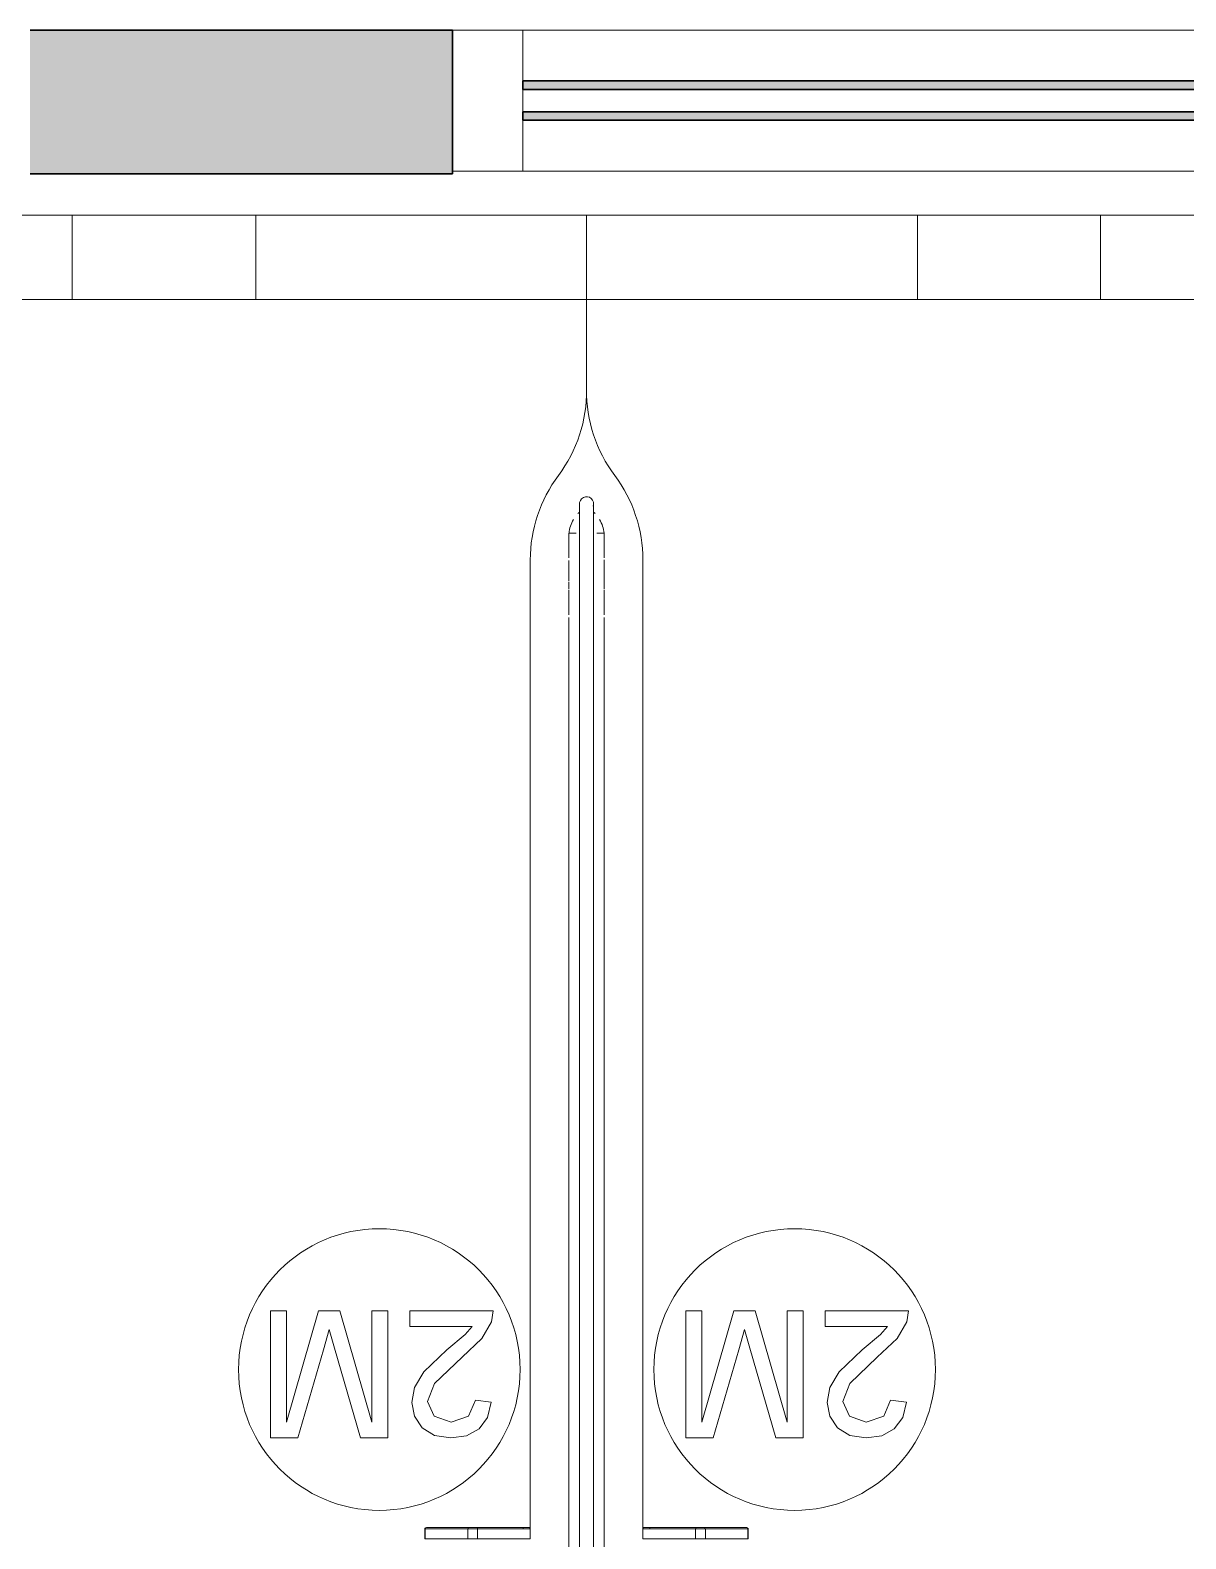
# Model space of a CAD drawing. Header units: millimetres. Extents: x 79795 to 317870, y -36033 to 97293.
# Drawn here: x 192151 to 192972, y 12536 to 13607 of the extents above; entities that cross this region are included whole.
import ezdxf

# ---------------------------------------------------------------- set-up
doc = ezdxf.new("R2010")
doc.units = ezdxf.units.MM
doc.header["$MEASUREMENT"] = 0
for name, color, linetype, lineweight in [('CSM-STL-XX-ZZ-M3-A-XXXX-00001_detached _19_04_21__rvt-1-Level 4$0$A-GLAZ-CURT', 7, 'CONTINUOUS', 9), ('CSM-STL-XX-ZZ-M3-A-XXXX-00001_detached _19_04_21__rvt-1-Level 4$0$A-GLAZ-CWMG', 7, 'CONTINUOUS', 9), ('CSM-STL-XX-ZZ-M3-A-XXXX-00001_detached _19_04_21__rvt-1-Level 4$0$A-WALL-PATT', 7, 'CONTINUOUS', 9), ('CSM-STL-XX-ZZ-M3-A-XXXX-00001_detached _19_04_21__rvt-1-Level 4$0$I-WALL', 7, 'CONTINUOUS', 9), ('I-FURN', 8, 'CONTINUOUS', 9)]:
    doc.layers.add(name, color=color, linetype=linetype, lineweight=lineweight)

msp = doc.modelspace()

# ---------------------------------------------------------------- hatches: boundary and pattern name
at = {"layer": 'CSM-STL-XX-ZZ-M3-A-XXXX-00001_detached _19_04_21__rvt-1-Level 4$0$A-GLAZ-CURT'}
h = msp.add_hatch(color=256, dxfattribs=at)
h.paths.add_polyline_path([(193350.8, 13543.3), (193350.8, 13549.3), (192500.8, 13549.3), (192500.8, 13543.3), (193313.7, 13543.3)], flags=0)
h.paths.add_polyline_path([(193350.8, 13565.3), (193350.8, 13571.3), (192500.8, 13571.3), (192500.8, 13565.3), (193313.7, 13565.3)], flags=0)
at = {"layer": 'CSM-STL-XX-ZZ-M3-A-XXXX-00001_detached _19_04_21__rvt-1-Level 4$0$A-WALL-PATT'}
h = msp.add_hatch(color=256, dxfattribs=at)
h.paths.add_polyline_path([(195450.8, 13505.3), (195450.8, 13607.3), (195150.8, 13607.3), (195150.8, 13505.3)], flags=0)
h.paths.add_polyline_path([(192450.8, 13505.3), (192450.8, 13607.3), (192150.8, 13607.3), (192150.8, 13505.3), (192372.8, 13505.3)], flags=0)

# ---------------------------------------------------------------- linework, layer by layer
at = {"layer": 'CSM-STL-XX-ZZ-M3-A-XXXX-00001_detached _19_04_21__rvt-1-Level 4$0$A-GLAZ-CURT', "lineweight": 30}
for p, q in [((193350.8, 13571.3), (192500.8, 13571.3)), ((192500.8, 13571.3), (192500.8, 13565.3)), ((192500.8, 13565.3), (193350.8, 13565.3)), ((193350.8, 13549.3), (192500.8, 13549.3)), ((192500.8, 13549.3), (192500.8, 13543.3)), ((192500.8, 13543.3), (193350.8, 13543.3))]:
    msp.add_line(p, q, dxfattribs=at)
at = {"layer": 'CSM-STL-XX-ZZ-M3-A-XXXX-00001_detached _19_04_21__rvt-1-Level 4$0$A-GLAZ-CWMG', "lineweight": 20}
for p, q in [((192500.8, 13607.3), (192450.8, 13607.3)), ((192450.8, 13607.3), (192450.8, 13507.3)), ((192500.8, 13507.3), (192500.8, 13607.3)), ((192450.8, 13507.3), (192500.8, 13507.3))]:
    msp.add_line(p, q, dxfattribs=at)
at = {"layer": 'CSM-STL-XX-ZZ-M3-A-XXXX-00001_detached _19_04_21__rvt-1-Level 4$0$A-GLAZ-CWMG'}
for p, q in [((193350.8, 13607.3), (192500.8, 13607.3)), ((193350.8, 13507.3), (192500.8, 13507.3))]:
    msp.add_line(p, q, dxfattribs=at)
at = {"layer": 'CSM-STL-XX-ZZ-M3-A-XXXX-00001_detached _19_04_21__rvt-1-Level 4$0$I-WALL', "lineweight": 30}
for p, q in [((192450.8, 13607.3), (192150.8, 13607.3)), ((192450.8, 13505.3), (192450.8, 13607.3)), ((192150.8, 13505.3), (192450.8, 13505.3))]:
    msp.add_line(p, q, dxfattribs=at)
at = {"layer": 'I-FURN'}
for p, q in [((191746.1, 13476), (192180.7, 13476)), ((192546.1, 13476), (191746.1, 13476)), ((191746.1, 13476), (192546.1, 13476)), ((193306.1, 13476), (191786.1, 13476)), ((192180.7, 13476), (192311.1, 13476)), ((192180.7, 13476), (192180.7, 13416)), ((192180.7, 13476), (192180.7, 13416)), ((192311.1, 13476), (192781.1, 13476)), ((192311.1, 13476), (192311.1, 13416)), ((192311.1, 13476), (192311.1, 13416)), ((192546.1, 13476), (192546.1, 13352.1)), ((193346.1, 13476), (192546.1, 13476)), ((192546.1, 13476), (193346.1, 13476)), ((192546.1, 13352.1), (192546.1, 13476)), ((192546.1, 13352.1), (192546.1, 13476)), ((192546.1, 13476), (192546.1, 13352.1)), ((192781.1, 13476), (192911.1, 13476)), ((192781.1, 13476), (192781.1, 13416)), ((192781.1, 13476), (192781.1, 13416)), ((192911.1, 13476), (193346.1, 13476)), ((192911.1, 13476), (192911.1, 13416)), ((192911.1, 13476), (192911.1, 13416)), ((192180.7, 13416), (191746.1, 13416)), ((191786.1, 13416), (193306.1, 13416)), ((192311.1, 13416), (192180.7, 13416)), ((192781.1, 13416), (192311.1, 13416)), ((192911.1, 13416), (192781.1, 13416)), ((193346.1, 13416), (192911.1, 13416)), ((192541.1, 13271), (192541.1, 13270.9)), ((192541.1, 13270.9), (192541.1, 13270.7)), ((192541.1, 13270.7), (192541.1, 13270.4)), ((192541.1, 13270.4), (192541.1, 13269.9)), ((192541.1, 13269.9), (192541.1, 13269.4)), ((192541.1, 13269.4), (192541.1, 13268.7)), ((192541.1, 13268.7), (192541.1, 13267.8)), ((192541.1, 13267.8), (192541.1, 13266.9)), ((192541.1, 13266.9), (192541.1, 13265.8)), ((192551.1, 13270.9), (192551.1, 13271)), ((192551.1, 13271), (192551.1, 13271)), ((192551.1, 13270.6), (192551.1, 13270.9)), ((192551.1, 13270.3), (192551.1, 13270.6)), ((192551.1, 13269.8), (192551.1, 13270.3)), ((192551.1, 13269.2), (192551.1, 13269.8)), ((192551.1, 13268.4), (192551.1, 13269.2)), ((192551.1, 13267.6), (192551.1, 13268.4)), ((192551.1, 13266.6), (192551.1, 13267.6)), ((192551.1, 13265.5), (192551.1, 13266.6)), ((192541.1, 13265.8), (192541.1, 13264.6)), ((192541.1, 13264.6), (192541.1, 13263.3)), ((192541.1, 13263.3), (192541.1, 13261.8)), ((192541.1, 13261.8), (192541.1, 13260.3)), ((192541.1, 13260.3), (192541.1, 13258.6)), ((192541.1, 13258.6), (192541.1, 13256.8)), ((192541.1, 13256.8), (192541.1, 13255)), ((192551.1, 13264.2), (192551.1, 13265.5)), ((192551.1, 13262.9), (192551.1, 13264.2)), ((192551.1, 13261.4), (192551.1, 13262.9)), ((192551.1, 13259.8), (192551.1, 13261.4)), ((192551.1, 13258.1), (192551.1, 13259.8)), ((192551.1, 13256.3), (192551.1, 13258.1)), ((192551.1, 13254.4), (192551.1, 13256.3)), ((192538.8, 13250.1), (192533.6, 13250.1)), ((192533.6, 13232.5), (192533.6, 13250.1)), ((192533.6, 13244.4), (192533.6, 13245.5)), ((192541.1, 13255), (192541.1, 13253)), ((192541.1, 13253), (192541.1, 13250.9)), ((192541.1, 13250.9), (192541.1, 13248.7)), ((192541.1, 13248.7), (192541.1, 13246.4)), ((192541.1, 13246.4), (192541.1, 13244.1)), ((192551.1, 13252.4), (192551.1, 13254.4)), ((192551.1, 13250.3), (192551.1, 13252.4)), ((192551.1, 13248.1), (192551.1, 13250.3)), ((192551.1, 13245.8), (192551.1, 13248.1)), ((192551.1, 13243.4), (192551.1, 13245.8)), ((192558.6, 13250.1), (192553.4, 13250.1)), ((192558.6, 13250.1), (192558.6, 13232.5)), ((192558.6, 13245.5), (192558.6, 13244.4)), ((192541.1, 13244.1), (192541.1, 13241.6)), ((192541.1, 13241.6), (192541.1, 13239.1)), ((192541.1, 13239.1), (192541.1, 13236.5)), ((192541.1, 13236.5), (192541.1, 13233.8)), ((192551.1, 13240.9), (192551.1, 13243.4)), ((192551.1, 13238.4), (192551.1, 13240.9)), ((192551.1, 13235.7), (192551.1, 13238.4)), ((192551.1, 13233), (192551.1, 13235.7)), ((192506.1, 12542.8), (192506.1, 13231)), ((192506.1, 13231), (192506.1, 12542.8)), ((192533.6, 13216.3), (192533.6, 13230.6)), ((192541.1, 13233.8), (192541.1, 13231)), ((192541.1, 13231), (192541.1, 13228.2)), ((192541.1, 13228.2), (192541.1, 13225.3)), ((192541.1, 13225.3), (192541.1, 13222.4)), ((192551.1, 13230.3), (192551.1, 13233)), ((192551.1, 13227.4), (192551.1, 13230.3)), ((192551.1, 13224.5), (192551.1, 13227.4)), ((192551.1, 13221.6), (192551.1, 13224.5)), ((192558.6, 13231.2), (192558.6, 13215.3)), ((192586.1, 13231), (192586.1, 12542.8)), ((192586.1, 12542.8), (192586.1, 13231)), ((192533.6, 13210.6), (192533.6, 13215.4)), ((192541.1, 13222.4), (192541.1, 13219.4)), ((192541.1, 13219.4), (192541.1, 13216.3)), ((192541.1, 13216.3), (192541.1, 13213.3)), ((192541.1, 13213.3), (192541.1, 13210.1)), ((192551.1, 13218.6), (192551.1, 13221.6)), ((192551.1, 13215.5), (192551.1, 13218.6)), ((192551.1, 13212.4), (192551.1, 13215.5)), ((192551.1, 13209.3), (192551.1, 13212.4)), ((192558.6, 13215.4), (192558.6, 13210.6)), ((192533.6, 13192.1), (192533.6, 13209.8)), ((192541.1, 13210.1), (192541.1, 13207)), ((192541.1, 13207), (192541.1, 13203.8)), ((192541.1, 13203.8), (192541.1, 13200.6)), ((192551.1, 13206.1), (192551.1, 13209.3)), ((192551.1, 13203), (192551.1, 13206.1)), ((192551.1, 13199.7), (192551.1, 13203)), ((192558.6, 13209.8), (192558.6, 13192.1)), ((192541.1, 13200.6), (192541.1, 13197.4)), ((192541.1, 13197.4), (192541.1, 13194.2)), ((192541.1, 13194.2), (192541.1, 13190.9)), ((192551.1, 13196.5), (192551.1, 13199.7)), ((192551.1, 13193.3), (192551.1, 13196.5)), ((192551.1, 13190.1), (192551.1, 13193.3)), ((192533.6, 12351.9), (192533.6, 13190.1)), ((192541.1, 13190.9), (192541.1, 13190.1)), ((192541.1, 13190.1), (192541.1, 12351.9)), ((192551.1, 12351.9), (192551.1, 13190.1)), ((192558.6, 13190.1), (192558.6, 12351.9)), ((192332.9, 12697.8), (192321.6, 12697.8)), ((192321.6, 12697.8), (192321.6, 12607.4)), ((192355.6, 12697.8), (192332.9, 12618.7)), ((192332.9, 12618.7), (192332.9, 12697.8)), ((192370.9, 12697.8), (192355.6, 12697.8)), ((192393.6, 12618.7), (192370.9, 12697.8)), ((192404.9, 12697.8), (192393.6, 12697.8)), ((192393.6, 12697.8), (192393.6, 12618.7)), ((192404.9, 12607.4), (192404.9, 12697.8)), ((192479.8, 12697.8), (192420.5, 12697.8)), ((192420.5, 12697.8), (192420.5, 12686.5)), ((192471.7, 12678), (192478.6, 12690)), ((192478.6, 12690), (192479.8, 12697.8)), ((192627.9, 12697.8), (192616.6, 12697.8)), ((192616.6, 12697.8), (192616.6, 12607.4)), ((192650.6, 12697.8), (192627.9, 12618.7)), ((192627.9, 12618.7), (192627.9, 12697.8)), ((192665.9, 12697.8), (192650.6, 12697.8)), ((192688.6, 12618.7), (192665.9, 12697.8)), ((192699.9, 12697.8), (192688.6, 12697.8)), ((192688.6, 12697.8), (192688.6, 12618.7)), ((192699.9, 12607.4), (192699.9, 12697.8)), ((192774.8, 12697.8), (192715.5, 12697.8)), ((192715.5, 12697.8), (192715.5, 12686.5)), ((192766.7, 12678), (192773.6, 12690)), ((192773.6, 12690), (192774.8, 12697.8)), ((192359.2, 12670), (192363.3, 12684.4)), ((192363.3, 12684.4), (192367, 12671.1)), ((192420.5, 12686.5), (192464.9, 12686.5)), ((192459.8, 12680.8), (192446.8, 12669.9)), ((192457.6, 12664.9), (192471.7, 12678)), ((192464.9, 12686.5), (192459.8, 12680.8)), ((192654.2, 12670), (192658.3, 12684.4)), ((192658.3, 12684.4), (192662, 12671.1)), ((192715.5, 12686.5), (192759.9, 12686.5)), ((192754.8, 12680.8), (192741.8, 12669.9)), ((192752.6, 12664.9), (192766.7, 12678)), ((192759.9, 12686.5), (192754.8, 12680.8)), ((192341, 12607.4), (192359.2, 12670)), ((192367, 12671.1), (192385.5, 12607.4)), ((192446.8, 12669.9), (192430.6, 12654.4)), ((192636, 12607.4), (192654.2, 12670)), ((192662, 12671.1), (192680.5, 12607.4)), ((192741.8, 12669.9), (192725.6, 12654.4)), ((192438.1, 12646.1), (192457.6, 12664.9)), ((192733.1, 12646.1), (192752.6, 12664.9)), ((192430.6, 12654.4), (192423.9, 12643.3)), ((192433.2, 12633.3), (192438.1, 12646.1)), ((192725.6, 12654.4), (192718.9, 12643.3)), ((192728.2, 12633.3), (192733.1, 12646.1)), ((192423.9, 12643.3), (192421.9, 12632.6)), ((192467.1, 12634.3), (192462.3, 12622.8)), ((192478.4, 12632.8), (192467.1, 12634.3)), ((192718.9, 12643.3), (192716.9, 12632.6)), ((192762.1, 12634.3), (192757.3, 12622.8)), ((192773.4, 12632.8), (192762.1, 12634.3)), ((192421.9, 12632.6), (192423.8, 12622.8)), ((192437.8, 12622.9), (192433.2, 12633.3)), ((192475.7, 12621.9), (192478.4, 12632.8)), ((192716.9, 12632.6), (192718.8, 12622.8)), ((192732.8, 12622.9), (192728.2, 12633.3)), ((192770.7, 12621.9), (192773.4, 12632.8)), ((192423.8, 12622.8), (192429.3, 12614.7)), ((192429.3, 12614.7), (192438.1, 12609.2)), ((192449.8, 12618.7), (192437.8, 12622.9)), ((192462.3, 12622.8), (192449.8, 12618.7)), ((192460.9, 12609), (192469.7, 12613.9)), ((192469.7, 12613.9), (192475.7, 12621.9)), ((192718.8, 12622.8), (192724.3, 12614.7)), ((192724.3, 12614.7), (192733.1, 12609.2)), ((192744.8, 12618.7), (192732.8, 12622.9)), ((192757.3, 12622.8), (192744.8, 12618.7)), ((192755.9, 12609), (192764.7, 12613.9)), ((192764.7, 12613.9), (192770.7, 12621.9)), ((192321.6, 12607.4), (192341, 12607.4)), ((192385.5, 12607.4), (192404.9, 12607.4)), ((192438.1, 12609.2), (192449.6, 12607.4)), ((192449.6, 12607.4), (192460.9, 12609)), ((192616.6, 12607.4), (192636, 12607.4)), ((192680.5, 12607.4), (192699.9, 12607.4)), ((192733.1, 12609.2), (192744.6, 12607.4)), ((192744.6, 12607.4), (192755.9, 12609)), ((192431.3, 12542.8), (192431.3, 12535.8)), ((192431.3, 12542.8), (192431.4, 12542.8)), ((192431.3, 12542.8), (192431.3, 12535.8)), ((192431.3, 12535.8), (192431.3, 12542.8)), ((192431.4, 12542.8), (192461.7, 12542.8)), ((192431.4, 12542.8), (192431.4, 12535.8)), ((192431.6, 12543.5), (192431.6, 12543.6)), ((192462.5, 12543.8), (192432.3, 12543.8)), ((192462.5, 12543.8), (192432.3, 12543.8)), ((192461.7, 12542.8), (192468.6, 12542.8)), ((192461.7, 12542.8), (192461.7, 12535.8)), ((192462.5, 12543.8), (192501.1, 12543.8)), ((192468.1, 12543.8), (192462.5, 12543.8)), ((192505.1, 12543.8), (192468.1, 12543.8)), ((192468.6, 12542.8), (192506.1, 12542.8)), ((192468.6, 12542.8), (192468.6, 12535.8)), ((192501.1, 12543.8), (192501.1, 12542.8)), ((192501.1, 12543.8), (192505.1, 12543.8)), ((192506.1, 12535.8), (192506.1, 12542.8)), ((192506.1, 12542.8), (192506.1, 12535.8)), ((192586.1, 12542.8), (192586.1, 12535.8)), ((192586.1, 12542.8), (192623.5, 12542.8)), ((192586.1, 12542.8), (192586.1, 12535.8)), ((192587.1, 12543.8), (192587.1, 12543.8)), ((192624.1, 12543.8), (192587.1, 12543.8)), ((192587.1, 12543.8), (192591.1, 12543.8)), ((192591.1, 12542.8), (192591.1, 12543.8)), ((192591.1, 12543.8), (192629.6, 12543.8)), ((192623.5, 12542.8), (192630.5, 12542.8)), ((192623.5, 12542.8), (192623.5, 12535.8)), ((192629.6, 12543.8), (192624.1, 12543.8)), ((192659.9, 12543.8), (192629.6, 12543.8)), ((192659.9, 12543.8), (192629.6, 12543.8)), ((192630.5, 12542.8), (192660.7, 12542.8)), ((192630.5, 12542.8), (192630.5, 12535.8)), ((192660.6, 12543.6), (192660.6, 12543.5)), ((192660.7, 12542.8), (192660.9, 12542.8)), ((192660.7, 12542.8), (192660.7, 12535.8)), ((192660.9, 12535.8), (192660.9, 12542.8)), ((192660.9, 12535.8), (192660.9, 12542.8)), ((192660.9, 12535.8), (192660.9, 12542.8)), ((192431.3, 12535.8), (192431.4, 12535.8)), ((192431.4, 12535.8), (192461.7, 12535.8)), ((192461.7, 12535.8), (192468.6, 12535.8)), ((192468.6, 12535.8), (192506.1, 12535.8)), ((192586.1, 12535.8), (192623.5, 12535.8)), ((192623.5, 12535.8), (192630.5, 12535.8)), ((192630.5, 12535.8), (192660.7, 12535.8)), ((192660.7, 12535.8), (192660.9, 12535.8))]:
    msp.add_line(p, q, dxfattribs=at)
at = {"layer": 'I-FURN', "flags": 128}
for points in [[(192431.3, 12542.8), (192431.3, 12542.8), (192431.3, 12542.9), (192431.3, 12542.9), (192431.3, 12543), (192431.3, 12543), (192431.3, 12543), (192431.3, 12543.1), (192431.3, 12543.1), (192431.3, 12543.1), (192431.3, 12543.2), (192431.3, 12543.2), (192431.4, 12543.3), (192431.4, 12543.3)], [(192468.1, 12543.8), (192467.9, 12543.8), (192467.8, 12543.8), (192467.7, 12543.8), (192467.5, 12543.8), (192467.4, 12543.8), (192467.2, 12543.8), (192467.1, 12543.8), (192466.9, 12543.8), (192466.8, 12543.8), (192466.6, 12543.8), (192466.4, 12543.8), (192466.3, 12543.8), (192466.1, 12543.8), (192466, 12543.8), (192465.8, 12543.8), (192465.6, 12543.8), (192465.5, 12543.8), (192465.3, 12543.8), (192465.2, 12543.8), (192465, 12543.8), (192464.9, 12543.8), (192464.7, 12543.8), (192464.6, 12543.8), (192464.4, 12543.8), (192464.3, 12543.8), (192464.1, 12543.8), (192464, 12543.8), (192463.8, 12543.8), (192463.7, 12543.8), (192463.6, 12543.8), (192463.4, 12543.8), (192463.3, 12543.8), (192463.2, 12543.8), (192463.1, 12543.8), (192462.9, 12543.8), (192462.8, 12543.8), (192462.7, 12543.8), (192462.6, 12543.8), (192462.5, 12543.8)], [(192505.1, 12543.8), (192504.8, 12543.8), (192504.4, 12543.8), (192503.9, 12543.8), (192503.2, 12543.8), (192502.4, 12543.8), (192501.4, 12543.8), (192500.3, 12543.8), (192499.1, 12543.8), (192497.8, 12543.8), (192496.3, 12543.8), (192494.7, 12543.8), (192493, 12543.8), (192491.2, 12543.8), (192489.3, 12543.8), (192487.2, 12543.8), (192485.1, 12543.8), (192482.8, 12543.8), (192480.5, 12543.8), (192478, 12543.8), (192475.5, 12543.8), (192472.8, 12543.8), (192470.1, 12543.8), (192468.1, 12543.8)], [(192501.1, 12543.8), (192501.3, 12543.8), (192501.4, 12543.8), (192501.6, 12543.8), (192501.7, 12543.8), (192501.9, 12543.8), (192502.1, 12543.8), (192502.2, 12543.8), (192502.4, 12543.8), (192502.5, 12543.8), (192502.7, 12543.8), (192502.8, 12543.8), (192502.9, 12543.8), (192503.1, 12543.8), (192503.2, 12543.8), (192503.4, 12543.8), (192503.5, 12543.8), (192503.6, 12543.8), (192503.7, 12543.8), (192503.9, 12543.8), (192504, 12543.8), (192504.1, 12543.8), (192504.2, 12543.8), (192504.3, 12543.8), (192504.4, 12543.8), (192504.5, 12543.8), (192504.5, 12543.8), (192504.6, 12543.8), (192504.7, 12543.8), (192504.8, 12543.8), (192504.8, 12543.8), (192504.9, 12543.8), (192504.9, 12543.8), (192505, 12543.8), (192505, 12543.8), (192505, 12543.8), (192505.1, 12543.8), (192505.1, 12543.8), (192505.1, 12543.8), (192505.1, 12543.8)], [(192505.1, 12543.8), (192505.1, 12543.8), (192505.2, 12543.8), (192505.2, 12543.8), (192505.3, 12543.8), (192505.3, 12543.8), (192505.3, 12543.8), (192505.4, 12543.8), (192505.4, 12543.7), (192505.5, 12543.7), (192505.5, 12543.7), (192505.5, 12543.7), (192505.6, 12543.7), (192505.6, 12543.7), (192505.6, 12543.6), (192505.7, 12543.6), (192505.7, 12543.6), (192505.7, 12543.6), (192505.8, 12543.5), (192505.8, 12543.5), (192505.8, 12543.5), (192505.8, 12543.5), (192505.9, 12543.4), (192505.9, 12543.4), (192505.9, 12543.4), (192505.9, 12543.3), (192506, 12543.3), (192506, 12543.3), (192506, 12543.2), (192506, 12543.2), (192506, 12543.2), (192506, 12543.1), (192506.1, 12543.1), (192506.1, 12543), (192506.1, 12543), (192506.1, 12543), (192506.1, 12542.9), (192506.1, 12542.9), (192506.1, 12542.8), (192506.1, 12542.8), (192506.1, 12542.8)], [(192505.1, 12543.8), (192505.1, 12543.8), (192505.1, 12543.8)], [(192586.1, 12542.8), (192586.1, 12542.8), (192586.1, 12542.9), (192586.1, 12542.9), (192586.1, 12543), (192586.1, 12543), (192586.1, 12543), (192586.1, 12543.1), (192586.1, 12543.1), (192586.1, 12543.1), (192586.2, 12543.2), (192586.2, 12543.2), (192586.2, 12543.3), (192586.2, 12543.3), (192586.2, 12543.3), (192586.3, 12543.4), (192586.3, 12543.4), (192586.3, 12543.4), (192586.3, 12543.5), (192586.4, 12543.5), (192586.4, 12543.5), (192586.4, 12543.5), (192586.4, 12543.6), (192586.5, 12543.6), (192586.5, 12543.6), (192586.5, 12543.6), (192586.6, 12543.7), (192586.6, 12543.7), (192586.6, 12543.7), (192586.7, 12543.7), (192586.7, 12543.7), (192586.8, 12543.7), (192586.8, 12543.8), (192586.8, 12543.8), (192586.9, 12543.8), (192586.9, 12543.8), (192587, 12543.8), (192587, 12543.8), (192587, 12543.8), (192587.1, 12543.8), (192587.1, 12543.8)], [(192624.1, 12543.8), (192621.3, 12543.8), (192618.6, 12543.8), (192616, 12543.8), (192613.5, 12543.8), (192611.1, 12543.8), (192608.7, 12543.8), (192606.5, 12543.8), (192604.4, 12543.8), (192602.4, 12543.8), (192600.5, 12543.8), (192598.7, 12543.8), (192597, 12543.8), (192595.5, 12543.8), (192594, 12543.8), (192592.7, 12543.8), (192591.6, 12543.8), (192590.5, 12543.8), (192589.6, 12543.8), (192588.8, 12543.8), (192588.2, 12543.8), (192587.7, 12543.8), (192587.3, 12543.8), (192587.1, 12543.8)], [(192587.1, 12543.8), (192587.1, 12543.8), (192587.1, 12543.8), (192587.1, 12543.8), (192587.1, 12543.8), (192587.2, 12543.8), (192587.2, 12543.8), (192587.2, 12543.8), (192587.3, 12543.8), (192587.3, 12543.8), (192587.4, 12543.8), (192587.5, 12543.8), (192587.5, 12543.8), (192587.6, 12543.8), (192587.7, 12543.8), (192587.8, 12543.8), (192587.9, 12543.8), (192588, 12543.8), (192588.1, 12543.8), (192588.2, 12543.8), (192588.3, 12543.8), (192588.4, 12543.8), (192588.5, 12543.8), (192588.7, 12543.8), (192588.8, 12543.8), (192588.9, 12543.8), (192589.1, 12543.8), (192589.2, 12543.8), (192589.3, 12543.8), (192589.5, 12543.8), (192589.6, 12543.8), (192589.8, 12543.8), (192589.9, 12543.8), (192590.1, 12543.8), (192590.2, 12543.8), (192590.4, 12543.8), (192590.6, 12543.8), (192590.7, 12543.8), (192590.9, 12543.8), (192591, 12543.8), (192591.1, 12543.8)], [(192629.6, 12543.8), (192629.6, 12543.8), (192629.5, 12543.8), (192629.3, 12543.8), (192629.2, 12543.8), (192629.1, 12543.8), (192629, 12543.8), (192628.9, 12543.8), (192628.8, 12543.8), (192628.6, 12543.8), (192628.5, 12543.8), (192628.4, 12543.8), (192628.2, 12543.8), (192628.1, 12543.8), (192627.9, 12543.8), (192627.8, 12543.8), (192627.6, 12543.8), (192627.5, 12543.8), (192627.3, 12543.8), (192627.2, 12543.8), (192627, 12543.8), (192626.8, 12543.8), (192626.7, 12543.8), (192626.5, 12543.8), (192626.4, 12543.8), (192626.2, 12543.8), (192626.1, 12543.8), (192625.9, 12543.8), (192625.7, 12543.8), (192625.6, 12543.8), (192625.4, 12543.8), (192625.3, 12543.8), (192625.1, 12543.8), (192625, 12543.8), (192624.8, 12543.8), (192624.7, 12543.8), (192624.5, 12543.8), (192624.4, 12543.8), (192624.2, 12543.8), (192624.1, 12543.8)], [(192660.8, 12543.3), (192660.8, 12543.3), (192660.8, 12543.2), (192660.8, 12543.2), (192660.9, 12543.2), (192660.9, 12543.1), (192660.9, 12543.1), (192660.9, 12543), (192660.9, 12543), (192660.9, 12543), (192660.9, 12542.9), (192660.9, 12542.9), (192660.9, 12542.8), (192660.9, 12542.8), (192660.9, 12542.8)]]:
    msp.add_lwpolyline(points, dxfattribs=at)
at = {"layer": 'I-FURN'}
for centre, radius, start, end in [((192446.1, 13351), 100, 323.1301, 0.6256), ((192446.1, 13351), 100, 323.1301, 0.6256), ((192646.1, 13351), 100, 179.3744, 216.8699), ((192646.1, 13351), 100, 179.3744, 216.8699), ((192606.1, 13231), 100, 143.1301, 180), ((192606.1, 13231), 100, 143.1301, 180), ((192486.1, 13231), 100, 0, 36.8699), ((192486.1, 13231), 100, 0, 36.8699), ((192546.1, 13271), 5, 338.1748, 186.9152), ((192557.1, 13247.7), 23.6, 149.1436, 174.3336), ((192546.1, 13258.1), 8.51, 125.5405, 136.5486), ((192546.1, 13258.1), 8.51, 43.4514, 54.4595), ((192535.1, 13247.7), 23.6, 5.6664, 30.8564), ((192398.9, 12656), 100, 0, 180), ((192693.9, 12656), 100, 0, 180), ((192398.9, 12656), 100, 180, 0), ((192693.9, 12656), 100, 180, 0)]:
    msp.add_arc(centre, radius, start, end, dxfattribs=at)
for centre, major_axis, ratio, start_param, end_param in [((192432.3, 12542.8), (0, 1), 0.819152, 0, 1.570796), ((192462.5, 12542.8), (0, -1), 0.819152, 3.141593, 4.712389), ((192468.1, 12542.8), (0, -1), 0.56467, 1.570796, 3.141593), ((192505.1, 12542.8), (0, -1), 0.998113, 1.570796, 3.141593), ((192587.1, 12542.8), (0, 1), 0.998113, 0, 1.570796), ((192624.1, 12542.8), (0, 1), 0.56467, 0, 1.570796), ((192629.6, 12542.8), (0, 1), 0.819152, 4.712389, 6.283185), ((192659.9, 12542.8), (0, 1), 0.819152, 4.712389, 6.283185)]:
    msp.add_ellipse(centre, major_axis=major_axis, ratio=ratio, start_param=start_param, end_param=end_param, dxfattribs=at)

doc.saveas('drawing.dxf')
